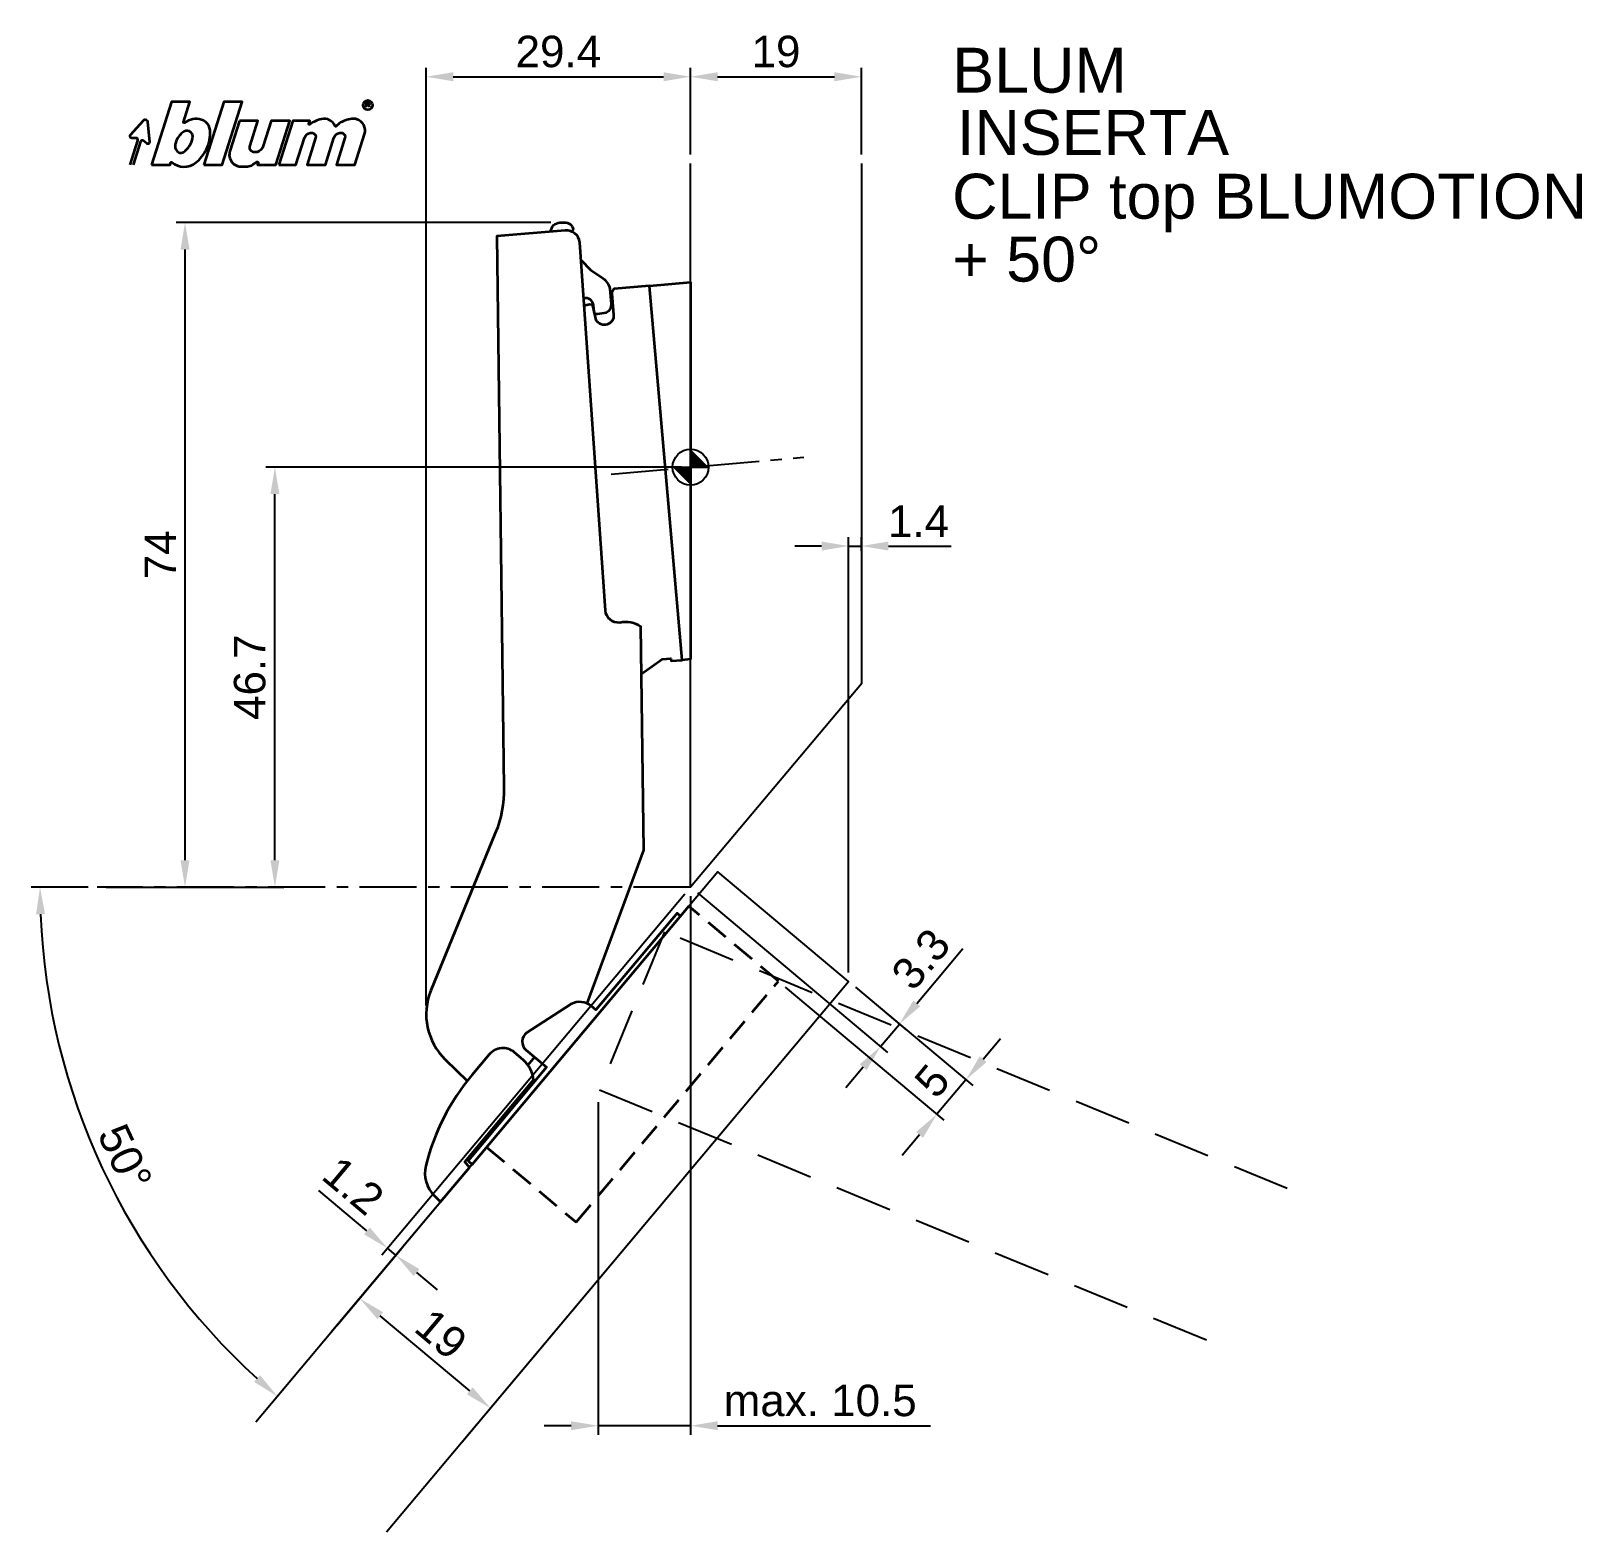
# Model space of a CAD drawing. Extents: x -73 to 99, y -118 to 49.
import ezdxf

# ---------------------------------------------------------------- set-up
doc = ezdxf.new("R2010")
doc.units = 0
doc.header["$PDMODE"] = 35
doc.header["$PDSIZE"] = 5
doc.linetypes.add('MITTE', pattern=[50.8, 31.75, -6.35, 6.35, -6.35])
doc.linetypes.add('STRICHLINIE', pattern=[19.05, 12.7, -6.35])
doc.layers.get('Defpoints').update_dxf_attribs({"linetype": 'CONTINUOUS'})
doc.layers.add('1', color=2, linetype='CONTINUOUS')
doc.layers.add('5', color=1, linetype='CONTINUOUS')
doc.layers.add('6', color=3, linetype='CONTINUOUS', lineweight=35)
doc.styles.add('Beschlag', font='ARIAL.TTF')
doc.dimstyles.new('Beschlag', dxfattribs={"dimtxt": 3.5, "dimasz": 3, "dimexe": 1, "dimexo": 1, "dimgap": 1, "dimtad": 1, "dimdec": 1, "dimdsep": 46, "dimtxsty": 'Beschlag', "dimcen": 2, "dimclrd": 256, "dimclre": 256, "dimclrt": 256, "dimadec": 1, "dimazin": 2, "dimtfac": 0.71, "dimtdec": 1, "dimtix": 1, "dimtmove": 2, "dimatfit": 0, "dimfxl": 0, "dimtolj": 1, "dimlwd": -1, "dimlwe": -1, "dimarcsym": 0})

# ---------------------------------------------------------------- blocks, each defined once
blk = doc.blocks.new('NullPunkt')
at = {"layer": '5'}
for points in [[(0, 2), (0, -2)], [(-2, 0), (2, 0)]]:
    blk.add_lwpolyline(points, dxfattribs=at)
blk.add_circle((0, 0), 2, dxfattribs=at)
for points in [[(0, 0), (-2, 0), (0, 2)], [(0, 0), (2, 0), (0, -2)]]:
    blk.add_solid(points, dxfattribs=at)
blk = doc.blocks.new('*D1')
at = {"layer": '1'}
for p, q in [((-1, 0), (-47.24, 0)), ((-46.24, -43.74), (-46.24, -3)), ((-65, -46.74), (-45.24, -46.74))]:
    blk.add_line(p, q, dxfattribs=at)
for points in [[(-46.74, -3), (-45.74, -3), (-46.24, 0)], [(-46.74, -43.74), (-45.74, -43.74), (-46.24, -46.74)]]:
    blk.add_solid(points, dxfattribs=at)
at = {"layer": 'Defpoints', "color": 0}
for p in [(-46.24, 0), (0, 0), (-66, -46.74)]:
    blk.add_point(p, dxfattribs=at)
at = {"layer": '1', "insert": (-49.03, -23.37), "char_height": 3.5, "attachment_point": 5, "rotation": 90, "style": 'Beschlag'}
blk.add_mtext('\\A1;46.7', dxfattribs=at)
blk = doc.blocks.new('*D2')
at = {"layer": '1'}
for p, q in [((-15.55, 27.21), (-57.24, 27.21)), ((-56.24, -43.74), (-56.24, 24.21)), ((-65, -46.74), (-55.24, -46.74))]:
    blk.add_line(p, q, dxfattribs=at)
for points in [[(-56.74, 24.21), (-55.74, 24.21), (-56.24, 27.21)], [(-56.74, -43.74), (-55.74, -43.74), (-56.24, -46.74)]]:
    blk.add_solid(points, dxfattribs=at)
at = {"layer": 'Defpoints', "color": 0}
for p in [(-56.24, 27.21), (-14.55, 27.21), (-66, -46.74)]:
    blk.add_point(p, dxfattribs=at)
at = {"layer": '1', "insert": (-58.99, -9.76), "char_height": 3.5, "attachment_point": 5, "rotation": 90, "style": 'Beschlag'}
blk.add_mtext('\\A1;74', dxfattribs=at)
blk = doc.blocks.new('*D3')
at = {"layer": '1'}
for p, q in [((-29.41, -59.88), (-29.41, 44.43)), ((-26.41, 43.43), (-3, 43.43)), ((0, 34.79), (0, 44.43))]:
    blk.add_line(p, q, dxfattribs=at)
for points in [[(-26.41, 43.93), (-26.41, 42.93), (-29.41, 43.43)], [(-3, 43.93), (-3, 42.93), (0, 43.43)]]:
    blk.add_solid(points, dxfattribs=at)
at = {"layer": 'Defpoints', "color": 0}
for p in [(0, 43.43), (0, 33.79), (-29.41, -60.88)]:
    blk.add_point(p, dxfattribs=at)
at = {"layer": '1', "insert": (-14.71, 46.22), "char_height": 3.5, "attachment_point": 5, "style": 'Beschlag'}
blk.add_mtext('\\A1;29.4', dxfattribs=at)
blk = doc.blocks.new('*D4')
at = {"layer": '1'}
for p, q in [((0, 34.79), (0, 44.43)), ((3, 43.43), (16, 43.43)), ((19, 34.79), (19, 44.43))]:
    blk.add_line(p, q, dxfattribs=at)
for points in [[(3, 43.93), (3, 42.93), (0, 43.43)], [(16, 43.93), (16, 42.93), (19, 43.43)]]:
    blk.add_solid(points, dxfattribs=at)
at = {"layer": 'Defpoints', "color": 0}
for p in [(19, 43.43), (0, 33.79), (19, 33.79)]:
    blk.add_point(p, dxfattribs=at)
at = {"layer": '1', "insert": (9.5, 46.22), "char_height": 3.5, "attachment_point": 5, "style": 'Beschlag'}
blk.add_mtext('\\A1;19', dxfattribs=at)
blk = doc.blocks.new('*D5')
at = {"layer": '1'}
for p, q in [((17.58, -56.23), (17.58, -7.78)), ((19, -9.3), (19, -7.78)), ((14.58, -8.78), (11.58, -8.78)), ((17.58, -8.78), (19, -8.78)), ((22, -8.78), (25, -8.78))]:
    blk.add_line(p, q, dxfattribs=at)
for points in [[(14.58, -8.28), (14.58, -9.28), (17.58, -8.78)], [(22, -8.28), (22, -9.28), (19, -8.78)]]:
    blk.add_solid(points, dxfattribs=at)
at = {"layer": 'Defpoints', "color": 0}
for p in [(19, -8.78), (19, -10.3), (17.58, -57.23)]:
    blk.add_point(p, dxfattribs=at)
at = {"layer": '1', "insert": (25.36, -6.02), "char_height": 3.5, "attachment_point": 5, "style": 'Beschlag'}
blk.add_mtext('\\A1;1.4', dxfattribs=at)
blk = doc.blocks.new('*D6')
at = {"layer": '1'}
for p, q in [((0, -47.74), (0, -107.65)), ((-10.3, -70.67), (-10.3, -107.65)), ((-13.3, -106.65), (-16.3, -106.65)), ((0, -106.65), (-10.3, -106.65)), ((3, -106.65), (6, -106.65))]:
    blk.add_line(p, q, dxfattribs=at)
for points in [[(-13.3, -106.15), (-13.3, -107.15), (-10.3, -106.65)], [(3, -106.15), (3, -107.15), (0, -106.65)]]:
    blk.add_solid(points, dxfattribs=at)
at = {"layer": 'Defpoints', "color": 0}
for p in [(0, -46.74), (-10.3, -69.67), (-10.3, -106.65)]:
    blk.add_point(p, dxfattribs=at)
at = {"layer": '1', "insert": (14.42, -103.86), "char_height": 3.5, "attachment_point": 5, "style": 'Beschlag'}
blk.add_mtext('\\A1;max. 10.5', dxfattribs=at)
blk = doc.blocks.new('*D7')
at = {"layer": '1'}
for p, q in [((10.53, -57.84), (28.17, -72.64)), ((18.34, -57.86), (31.38, -68.81)), ((32.55, -65.87), (34.48, -63.57)), ((30.62, -68.17), (27.4, -72)), ((25.48, -74.29), (23.55, -76.59))]:
    blk.add_line(p, q, dxfattribs=at)
for points in [[(32.16, -65.55), (32.93, -66.19), (30.62, -68.17)], [(25.09, -73.97), (25.86, -74.62), (27.4, -72)]]:
    blk.add_solid(points, dxfattribs=at)
at = {"layer": 'Defpoints', "color": 0}
for p in [(9.76, -57.19), (17.57, -57.22), (27.4, -72)]:
    blk.add_point(p, dxfattribs=at)
at = {"layer": '1', "insert": (26.88, -68.29), "char_height": 3.5, "attachment_point": 5, "rotation": 50, "style": 'Beschlag'}
blk.add_mtext('\\A1;5', dxfattribs=at)
blk = doc.blocks.new('*D8')
at = {"layer": '1'}
for p, q in [((0.77, -47.38), (21.89, -65.11)), ((18.34, -57.86), (23.99, -62.61)), ((25.15, -59.67), (27.08, -57.37)), ((21.13, -64.47), (23.23, -61.96)), ((19.2, -66.76), (17.27, -69.06))]:
    blk.add_line(p, q, dxfattribs=at)
for points in [[(24.77, -59.34), (25.54, -59.99), (23.23, -61.96)], [(18.81, -66.44), (19.58, -67.09), (21.13, -64.47)]]:
    blk.add_solid(points, dxfattribs=at)
at = {"layer": 'Defpoints', "color": 0}
for p in [(0, -46.74), (17.57, -57.22), (23.23, -61.96)]:
    blk.add_point(p, dxfattribs=at)
at = {"layer": '1', "insert": (25.62, -54.73), "char_height": 3.5, "attachment_point": 5, "rotation": 50, "style": 'Beschlag'}
blk.add_mtext('\\A1;3.3', dxfattribs=at)
blk = doc.blocks.new('*D9')
at = {"layer": '1'}
for p, q in [((-39.33, -95.48), (-36.17, -91.72)), ((-24.56, -102.77), (-34.52, -94.41)), ((-24.77, -107.69), (-21.62, -103.93))]:
    blk.add_line(p, q, dxfattribs=at)
for points in [[(-34.2, -94.03), (-34.84, -94.79), (-36.82, -92.48)], [(-24.24, -102.38), (-24.88, -103.15), (-22.26, -104.7)]]:
    blk.add_solid(points, dxfattribs=at)
at = {"layer": 'Defpoints', "color": 0}
for p in [(-36.82, -92.48), (-39.97, -96.24), (-25.42, -108.46)]:
    blk.add_point(p, dxfattribs=at)
at = {"layer": '1', "insert": (-27.75, -96.45), "char_height": 3.5, "attachment_point": 5, "rotation": 320, "style": 'Beschlag'}
blk.add_mtext('\\A1;19', dxfattribs=at)
blk = doc.blocks.new('*D10')
at = {"layer": '1'}
for p, q in [((-0.64, -47.51), (-34.35, -87.67)), ((-36, -84.98), (-38.3, -83.05)), ((-39.33, -95.48), (-32.14, -86.91)), ((-32.78, -87.68), (-33.7, -86.91)), ((-30.49, -89.61), (-28.19, -91.54))]:
    blk.add_line(p, q, dxfattribs=at)
for points in [[(-35.68, -84.6), (-36.32, -85.36), (-33.7, -86.91)], [(-30.17, -89.22), (-30.81, -89.99), (-32.78, -87.68)]]:
    blk.add_solid(points, dxfattribs=at)
at = {"layer": 'Defpoints', "color": 0}
for p in [(0, -46.74), (-33.7, -86.91), (-39.97, -96.24)]:
    blk.add_point(p, dxfattribs=at)
at = {"layer": '1', "insert": (-37.51, -79.94), "char_height": 3.5, "attachment_point": 5, "rotation": 320, "style": 'Beschlag'}
blk.add_mtext('\\A1;1.2', dxfattribs=at)
blk = doc.blocks.new('*D11')
at = {"layer": '1'}
for p, q in [((-67, -46.74), (-73.37, -46.74)), ((-40.62, -97.01), (-46.6, -104.15))]:
    blk.add_line(p, q, dxfattribs=at)
blk.add_arc((1.57, -46.74), 73.94, 182.3249, 227.6751, dxfattribs=at)
for points in [[(-72.81, -49.75), (-71.81, -49.73), (-72.37, -46.74)], [(-47.89, -101.03), (-48.55, -101.78), (-45.96, -103.38)]]:
    blk.add_solid(points, dxfattribs=at)
at = {"layer": 'Defpoints', "color": 0}
for p in [(3.02, -45.01), (-66, -46.74), (0, -46.74), (-69.26, -67.95), (-39.97, -96.24)]:
    blk.add_point(p, dxfattribs=at)
at = {"layer": '1', "insert": (-62.92, -76.81), "char_height": 3.5, "attachment_point": 5, "rotation": 295, "style": 'Beschlag'}
blk.add_mtext('\\A1;50°', dxfattribs=at)
blk = doc.blocks.new('Logo_BLUM')
at = {"layer": '6', "color": 20, "linetype": 'Continuous'}
for points in [[(2.39, 0), (4.43, 0), (4.52, 0.26, -0.512391), (4.62, 0.29, 0.357881), (7.3, 0.25, 0.116336), (8.5, 1.76, 0.127435), (8.89, 3.85, 0.227045), (8.36, 4.79, 0.273775), (6.5, 4.93), (6.04, 4.67, -0.689828), (5.94, 4.76), (6.65, 7), (4.61, 7)], [(5.59, 3.39, 0.16703), (4.99, 2.14, 0.322673), (5.41, 1.39, 0.260102), (5.93, 1.42, 0.211929), (6.95, 3, 0.250706), (6.73, 3.62, 0.316796), (6.01, 3.72, 0.086595)], [(12.15, 4.9), (11.09, 1.53, 0.527578), (12.44, -0.2, -0.003338), (13.06, -0.17, 0.131781), (13.63, 0.02), (14.12, 0.32, -0.706223), (14.22, 0.24), (14.15, 0), (16.19, 0), (17.75, 4.9), (15.7, 4.9), (14.81, 2.11, -0.253672), (14.11, 1.42, -0.127823), (13.72, 1.42, -0.447747), (13.33, 2.15), (14.2, 4.9)], [(16.53, 0), (18.44, 0), (19.39, 3, -0.282196), (20.04, 3.56, -0.141376), (20.38, 3.52, -0.3938), (20.62, 2.99), (19.67, 0), (21.72, 0), (22.67, 3, -0.282189), (23.31, 3.56, -0.141385), (23.65, 3.52, -0.393792), (23.89, 2.99), (22.94, 0), (24.99, 0), (26.07, 3.42, 0.424526), (25.18, 5.07, 0.098115), (24.64, 5.11, 0.114777), (23.24, 4.6), (22.89, 4.28, -0.522588), (22.79, 4.31, 0.36711), (21.28, 5.09, 0.102012), (20, 4.5, -0.748324), (19.89, 4.58), (20, 4.9), (18.08, 4.9)]]:
    blk.add_lwpolyline(points, format="xyb", close=True, dxfattribs=at)
blk.add_lwpolyline([(8.18, 0), (10.23, 0), (12.45, 7), (10.4, 7)], close=True, dxfattribs=at)
for points in [[(26.26, 6.4), (26.26, 6.9), (26.52, 6.9, -0.975005), (26.53, 6.67, 0.014563), (26.45, 6.67), (26.26, 6.67), (26.45, 6.67), (26.52, 6.6), (26.57, 6.53), (26.62, 6.42)], [(0, 0), (0.86, 2.7, 0.480207), (0.67, 2.98), (0.19, 2.97, -0.689229), (0.05, 3.33), (1.49, 4.95, -0.685285), (1.94, 4.79), (2.15, 2.54, -0.636083), (1.84, 2.36), (1.47, 2.68, 0.560356), (1.16, 2.59), (0.34, 0)]]:
    blk.add_lwpolyline(points, format="xyb", dxfattribs=at)
blk.add_circle((26.44, 6.65), 0.527, dxfattribs=at)

msp = doc.modelspace()

# ---------------------------------------------------------------- linework, layer by layer
at = {"layer": '1'}
for p, q in [((25, -8.78), (29, -8.78)), ((27.08, -57.37), (30.3, -53.54)), ((-38.3, -83.05), (-41.36, -80.48)), ((6, -106.65), (26.7, -106.65))]:
    msp.add_line(p, q, dxfattribs=at)
at = {"layer": '5', "linetype": 'MITTE', "ltscale": 0.2}
for p, q in [((-8.82, -0.77), (12.58, 1.1)), ((0, -46.74), (-66, -46.74))]:
    msp.add_line(p, q, dxfattribs=at)
at = {"layer": '5'}
for points in [[(19, 33.79), (19, -24.1), (0, -46.74), (0, 33.79)], [(-33.83, -118.47), (17.58, -57.23), (3.02, -45.01), (-48.38, -106.26)], [(-25.42, -108.46), (17.57, -57.22), (3.02, -45.01), (-39.97, -96.24)]]:
    msp.add_lwpolyline(points, dxfattribs=at)
at = {"layer": '5', "linetype": 'STRICHLINIE', "ltscale": 0.5}
msp.add_lwpolyline([(66.36, -80.25), (-2.9, -51.7), (-10.14, -69.27), (59.14, -97.82)], dxfattribs=at)
at = {"layer": '6'}
msp.add_line((-17.36, -65.64), (-18.1, -66.52), dxfattribs=at)
for points in [[(-11.52, -59.67), (-5.22, -42.6), (-5.22, -42.6), (-5.53, -17.74, 0.194516), (-7.86, -17.31, -0.412841), (-9.48, -15.95), (-12.33, 24.99, 0.409111), (-13.94, 26.33), (-21.54, 25.71), (-20.76, -35.64, -0.100695), (-21.73, -40.73), (-28.89, -58.23, 0.305743), (-27.3, -65.89), (-24.84, -68.28)], [(-15.52, 26.2, -0.407124), (-14.55, 27.21), (-14.05, 27.23, -0.361252), (-13.05, 26.45), (-13.22, 26.26), (-13.13, 26.17)], [(-12.19, 23.04), (-11.14, 21.95), (-9.78, 21.03, -0.199038), (-8.99, 19.84), (-8.84, 18.15, -0.303351), (-9.38, 17.17), (-10.4, 17.01, -0.48647), (-10.73, 17.31), (-10.79, 17.98, 0.452271), (-11.9, 18.79, -2.388747)], [(-5.47, -22.98), (-3.18, -21.38), (-2.18, -21.29), (-2.16, -21.57), (-0.92, -21.46), (-4.56, 20.18), (-8.52, 19.83, 0.21003), (-8.77, 19.31), (-8.56, 16.95, -0.806536), (-10.5, 16.35), (-10.89, 17.98), (-11, 18.07), (-11.26, 18.08), (-11.84, 17.93)], [(-1.13, -49.95), (-1.51, -49.63), (-10.54, -60.39), (-11.04, -59.97, 0.312987), (-13.32, -59.76), (-18.25, -62.95, 0.486363), (-18.31, -64.84), (-16.02, -66.76), (-16.02, -66.76), (-24.76, -77.18), (-24.3, -77.57), (-0.19, -48.84)]]:
    msp.add_lwpolyline(points, format="xyb", dxfattribs=at)
msp.add_lwpolyline([(-4.56, 20.18), (0, 20.58), (0, -21.38), (-0.92, -21.46), (-4.56, 20.18)], dxfattribs=at)
at = {"layer": '6', "linetype": 'STRICHLINIE', "ltscale": 0.2}
msp.add_lwpolyline([(-22.69, -75.65), (-12.73, -84.01), (9.76, -57.19), (-0.19, -48.84)], dxfattribs=at)
at = {"layer": '6', "flags": 128}
msp.add_lwpolyline([(-19.59, -65.11, 0.414214), (-22.41, -65.36), (-24.33, -67.64, 0.114125), (-29.45, -77.73, 0.262579), (-28.53, -81.04), (-27.81, -81.75), (-24.6, -77.92), (-25.12, -77.3), (-17.47, -68.18, 0.191102), (-18.62, -65.96), (-19.59, -65.11)], format="xyb", dxfattribs=at)

# ---------------------------------------------------------------- block references
at = {"layer": '5', "rotation": 90}
msp.add_blockref('NullPunkt', (0, 0), dxfattribs=at)
at = {"layer": '6'}
msp.add_blockref('Logo_BLUM', (-62.34, 33.63), dxfattribs=at)

# ---------------------------------------------------------------- texts
at = {"layer": '1', "linetype": 'Continuous', "style": 'Beschlag'}
for s, p in [('BLUM', (29.11, 41.66)), ('CLIP top BLUMOTION', (29.09, 27.64)), ('+ 50%%D', (29.09, 20.64))]:
    msp.add_text(s, height=5, dxfattribs=at).set_placement(p)
at = {"layer": '1', "insert": (29.63, 39.74), "char_height": 5, "width": 110.7908, "attachment_point": 1, "style": 'Beschlag'}
msp.add_mtext('INSERTA', dxfattribs=at)

# ---------------------------------------------------------------- dimensions: what is measured, and where the dimension line sits
at = {"layer": '1'}
for base, p1, p2, angle, picture, middle in [((0, 43.43), (-29.41, -60.88), (0, 33.79), 180, '*D3', (-14.71, 46.22)), ((19, 43.43), (0, 33.79), (19, 33.79), 180, '*D4', (9.5, 46.22)), ((-56.2414, 27.2126), (-65.9954, -46.74), (-14.5547, 27.2126), 90, '*D2', (-58.9914, -9.7637)), ((-46.24, 0), (-66, -46.74), (0, 0), 90, '*D1', (-49.03, -23.37)), ((27.4, -72), (17.57, -57.22), (9.76, -57.19), 50, '*D7', (26.88, -68.29)), ((-36.82, -92.48), (-25.42, -108.46), (-39.97, -96.24), 140, '*D9', (-27.75, -96.45))]:
    dim = msp.add_linear_dim(base=base, p1=p1, p2=p2, angle=angle, dimstyle='Beschlag', dxfattribs=at)
    dim.commit()
    dim.dimension.update_dxf_attribs({"geometry": picture, "text_midpoint": middle})
for base, p1, p2, angle, picture, middle in [((19, -8.78), (17.58, -57.23), (19, -10.3), 180, '*D5', (25.36, -6.02)), ((-33.7, -86.91), (-39.97, -96.24), (0, -46.74), 140, '*D10', (-37.51, -79.94)), ((23.23, -61.96), (0, -46.74), (17.57, -57.22), 50, '*D8', (25.62, -54.73))]:
    dim = msp.add_linear_dim(base=base, p1=p1, p2=p2, angle=angle, dimstyle='Beschlag', dxfattribs=at)
    dim.commit()
    dim.dimension.update_dxf_attribs({"geometry": picture, "text_midpoint": middle, "dimtype": 160})
dim = msp.add_angular_dim_2l(base=(-69.26, -67.95), line1=((3.02, -45.01), (-39.97, -96.24)), line2=((0, -46.74), (-66, -46.74)), dimstyle='Beschlag', dxfattribs=at)
dim.commit()
dim.dimension.update_dxf_attribs({"geometry": '*D11', "text_midpoint": (-62.92, -76.81)})
dim = msp.add_linear_dim(base=(-10.3, -106.65), p1=(0, -46.74), p2=(-10.3, -69.67), angle=180, text='max. 10.5', dimstyle='Beschlag', dxfattribs=at)
dim.commit()
dim.dimension.update_dxf_attribs({"geometry": '*D6', "text_midpoint": (14.42, -103.86), "dimtype": 160})

doc.saveas('drawing.dxf')
